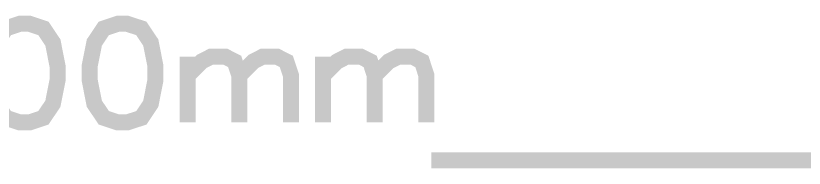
# Model space of a CAD drawing. Header units: millimetres. Extents: x -14.5 to 40, y -68.1 to 8.1.
# Drawn here: x 19.47 to 31.99, y -65.53 to -63.11 of the extents above; entities that cross this region are included whole.
import ezdxf

# ---------------------------------------------------------------- set-up
doc = ezdxf.new("R2010")
doc.units = ezdxf.units.MM
doc.header["$MEASUREMENT"] = 0
doc.layers.add('Document-Layer', color=7, linetype='Continuous', true_color=0xffffff)

msp = doc.modelspace()

# ---------------------------------------------------------------- linework, layer by layer
at = {"layer": 'Document-Layer', "const_width": 0.254}
for points in [[(19.535, -63.236), (19.311, -63.31), (19.161, -63.533), (19.088, -63.907), (19.088, -64.13), (19.161, -64.504), (19.311, -64.727), (19.535, -64.801), (19.685, -64.801), (19.908, -64.727), (20.058, -64.504), (20.132, -64.13), (20.132, -63.907), (20.058, -63.533), (19.908, -63.31), (19.685, -63.236)], [(21.089, -63.236), (20.866, -63.31), (20.716, -63.533), (20.642, -63.907), (20.642, -64.13), (20.716, -64.504), (20.866, -64.727), (21.089, -64.801), (21.239, -64.801), (21.463, -64.727), (21.612, -64.504), (21.686, -64.13), (21.686, -63.907), (21.612, -63.533), (21.463, -63.31), (21.239, -63.236)]]:
    msp.add_lwpolyline(points, close=True, dxfattribs=at)
for points in [[(22.197, -63.757), (22.197, -64.801)], [(22.197, -64.057), (22.42, -63.833), (22.57, -63.757), (22.794, -63.757), (22.943, -63.833), (23.017, -64.057), (23.017, -64.801)], [(23.017, -64.057), (23.241, -63.833), (23.39, -63.757), (23.614, -63.757), (23.764, -63.833), (23.838, -64.057), (23.838, -64.801)], [(24.348, -63.757), (24.348, -64.801)], [(24.348, -64.057), (24.572, -63.833), (24.721, -63.757), (24.945, -63.757), (25.095, -63.833), (25.168, -64.057), (25.168, -64.801)], [(25.168, -64.057), (25.392, -63.833), (25.542, -63.757), (25.765, -63.757), (25.915, -63.833), (25.989, -64.057), (25.989, -64.801)], [(26.065, -65.4), (39.9, -65.4)]]:
    msp.add_lwpolyline(points, dxfattribs=at)

doc.saveas('drawing.dxf')
